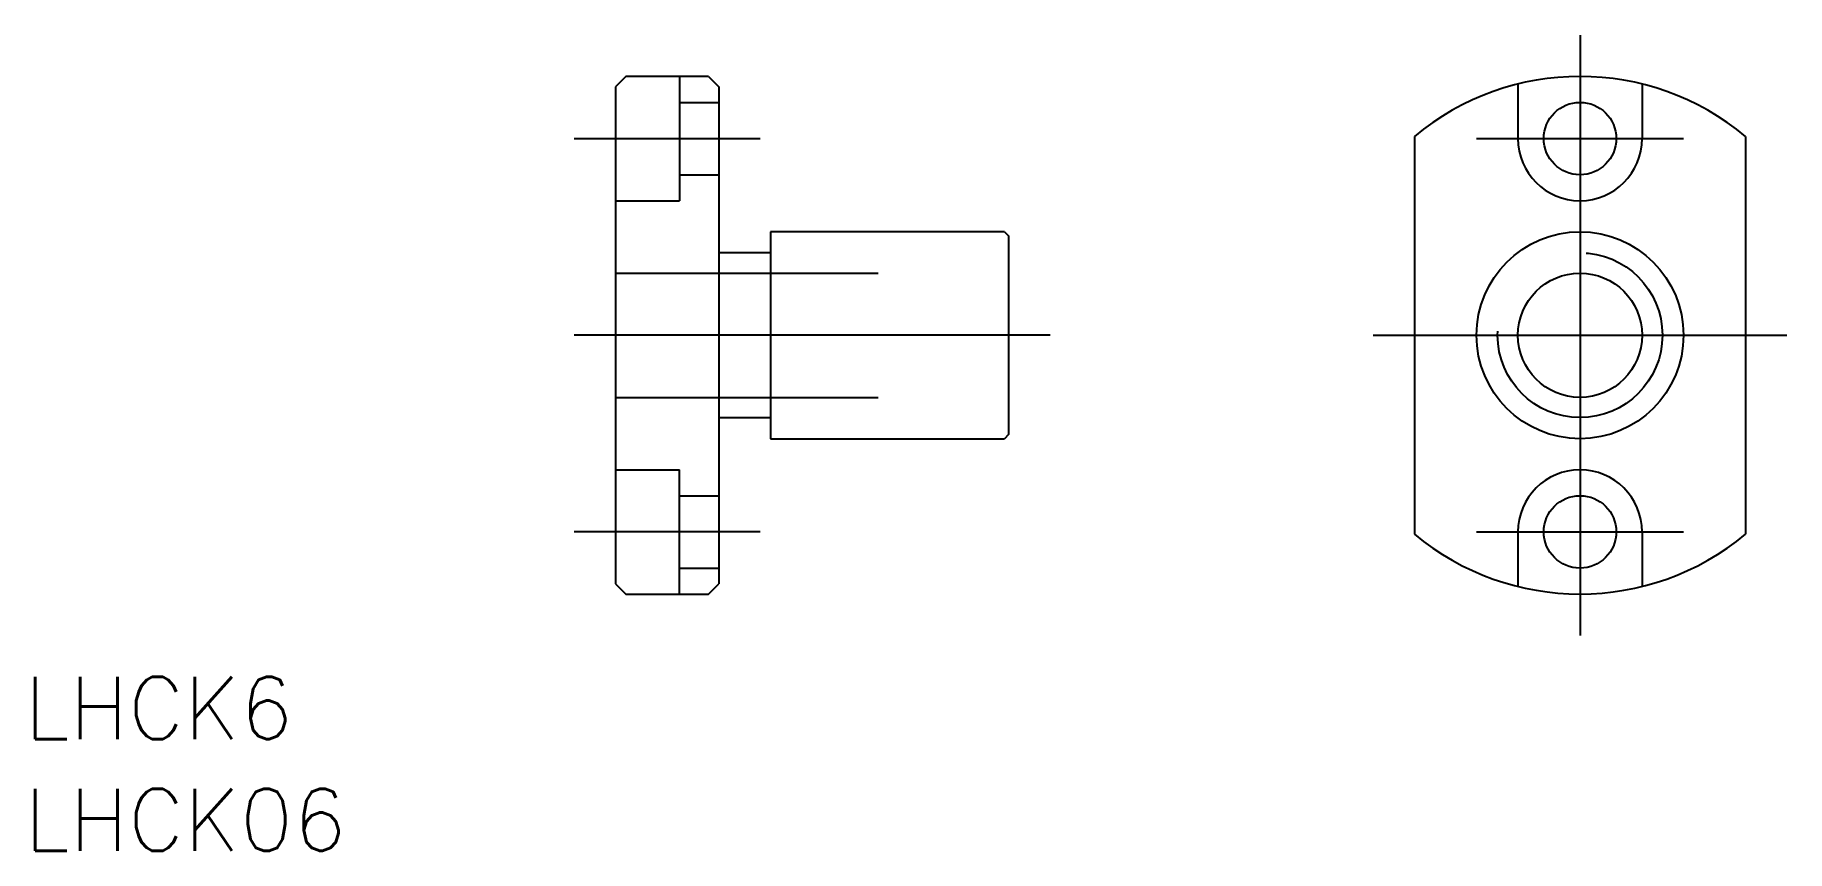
# Model space of a CAD drawing. Extents: x -28 to 56.6, y -24.9 to 14.5.
import ezdxf

# ---------------------------------------------------------------- set-up
doc = ezdxf.new("R2010")
doc.units = 0
doc.linetypes.add('CENTER', pattern=[50.8, 31.75, -6.35, 6.35, -6.35])
doc.linetypes.add('DASHED', pattern=[19.05, 12.7, -6.35])
doc.layers.get('0').update_dxf_attribs({"linetype": 'CONTINUOUS'})
doc.layers.add('CENTER', color=1, linetype='CENTER')
doc.styles.get("Standard").update_dxf_attribs({"font": 'txt.shx', "height": 3, "bigfont": 'bigfont.shx'})

msp = doc.modelspace()

# ---------------------------------------------------------------- linework, layer by layer
at = {"color": 7, "linetype": 'CONTINUOUS'}
for p, q in [((0.5, 12.5), (0, 12)), ((0, 12), (0, -12)), ((4.5, 12.5), (0.5, 12.5)), ((4.5, 12.5), (5, 12)), ((5, 12), (5, -12)), ((38.61, 9.605), (38.61, -9.605)), ((54.61, 9.605), (54.61, -9.605)), ((18.8, 5), (7.5, 5)), ((7.5, 5), (7.5, -5)), ((18.8, 5), (19, 4.8)), ((19, 4.8), (19, -4.8)), ((7.5, 3.98), (5, 3.98)), ((5, -3.98), (7.5, -3.98)), ((7.5, -5), (18.8, -5)), ((19, -4.8), (18.8, -5)), ((0, -12), (0.5, -12.5)), ((0.5, -12.5), (4.5, -12.5)), ((4.5, -12.5), (5, -12))]:
    msp.add_line(p, q, dxfattribs=at)
at = {"color": 3, "linetype": 'DASHED'}
for p, q in [((3.1, 12.5), (3.1, 6.5)), ((43.61, 12.135), (43.61, 9.5)), ((49.61, 12.135), (49.61, 9.5)), ((3.1, 11.25), (5, 11.25)), ((3.1, 7.75), (5, 7.75)), ((0, 6.5), (3.1, 6.5)), ((0, 3), (19, 3)), ((0, -3), (19, -3)), ((0, -6.5), (3.1, -6.5)), ((3.1, -12.5), (3.1, -6.5)), ((3.1, -7.75), (5, -7.75)), ((43.61, -9.5), (43.61, -12.135)), ((49.61, -9.5), (49.61, -12.135)), ((3.1, -11.25), (5, -11.25))]:
    msp.add_line(p, q, dxfattribs=at)
at = {"color": 7, "linetype": 'CONTINUOUS'}
for centre, radius in [((46.61, 9.5), 1.75), ((46.61, 0), 5), ((46.61, 0), 3), ((46.61, -9.5), 1.75)]:
    msp.add_circle(centre, radius, dxfattribs=at)
at = {"color": 3, "linetype": 'DASHED'}
msp.add_circle((46.61, 0), 3.98, dxfattribs=at)
at = {"color": 7, "linetype": 'CONTINUOUS'}
for start, end in [(50.20818, 129.79182), (230.20818, 309.79182)]:
    msp.add_arc((46.61, 0), 12.5, start, end, dxfattribs=at)
at = {"color": 3, "linetype": 'DASHED'}
for centre, start, end in [((46.61, 9.5), 180, 0), ((46.61, -9.5), 0, 180)]:
    msp.add_arc(centre, 3, start, end, dxfattribs=at)
at = {"layer": 'CENTER', "color": 1, "linetype": 'CENTER'}
for p, q in [((46.61, 14.5), (46.61, -14.5)), ((-2, 9.5), (7, 9.5)), ((41.61, 9.5), (51.61, 9.5)), ((21, 0), (-2, 0)), ((36.61, 0), (56.61, 0)), ((7, -9.5), (-2, -9.5)), ((41.61, -9.5), (51.61, -9.5))]:
    msp.add_line(p, q, dxfattribs=at)

# ---------------------------------------------------------------- texts
at = {"color": 7, "linetype": 'CONTINUOUS'}
for s, p in [('LHCK6', (-28.559, -19.503)), ('LHCK06', (-28.559, -24.91))]:
    msp.add_text(s, height=3, dxfattribs=at).set_placement(p)

doc.saveas('drawing.dxf')
